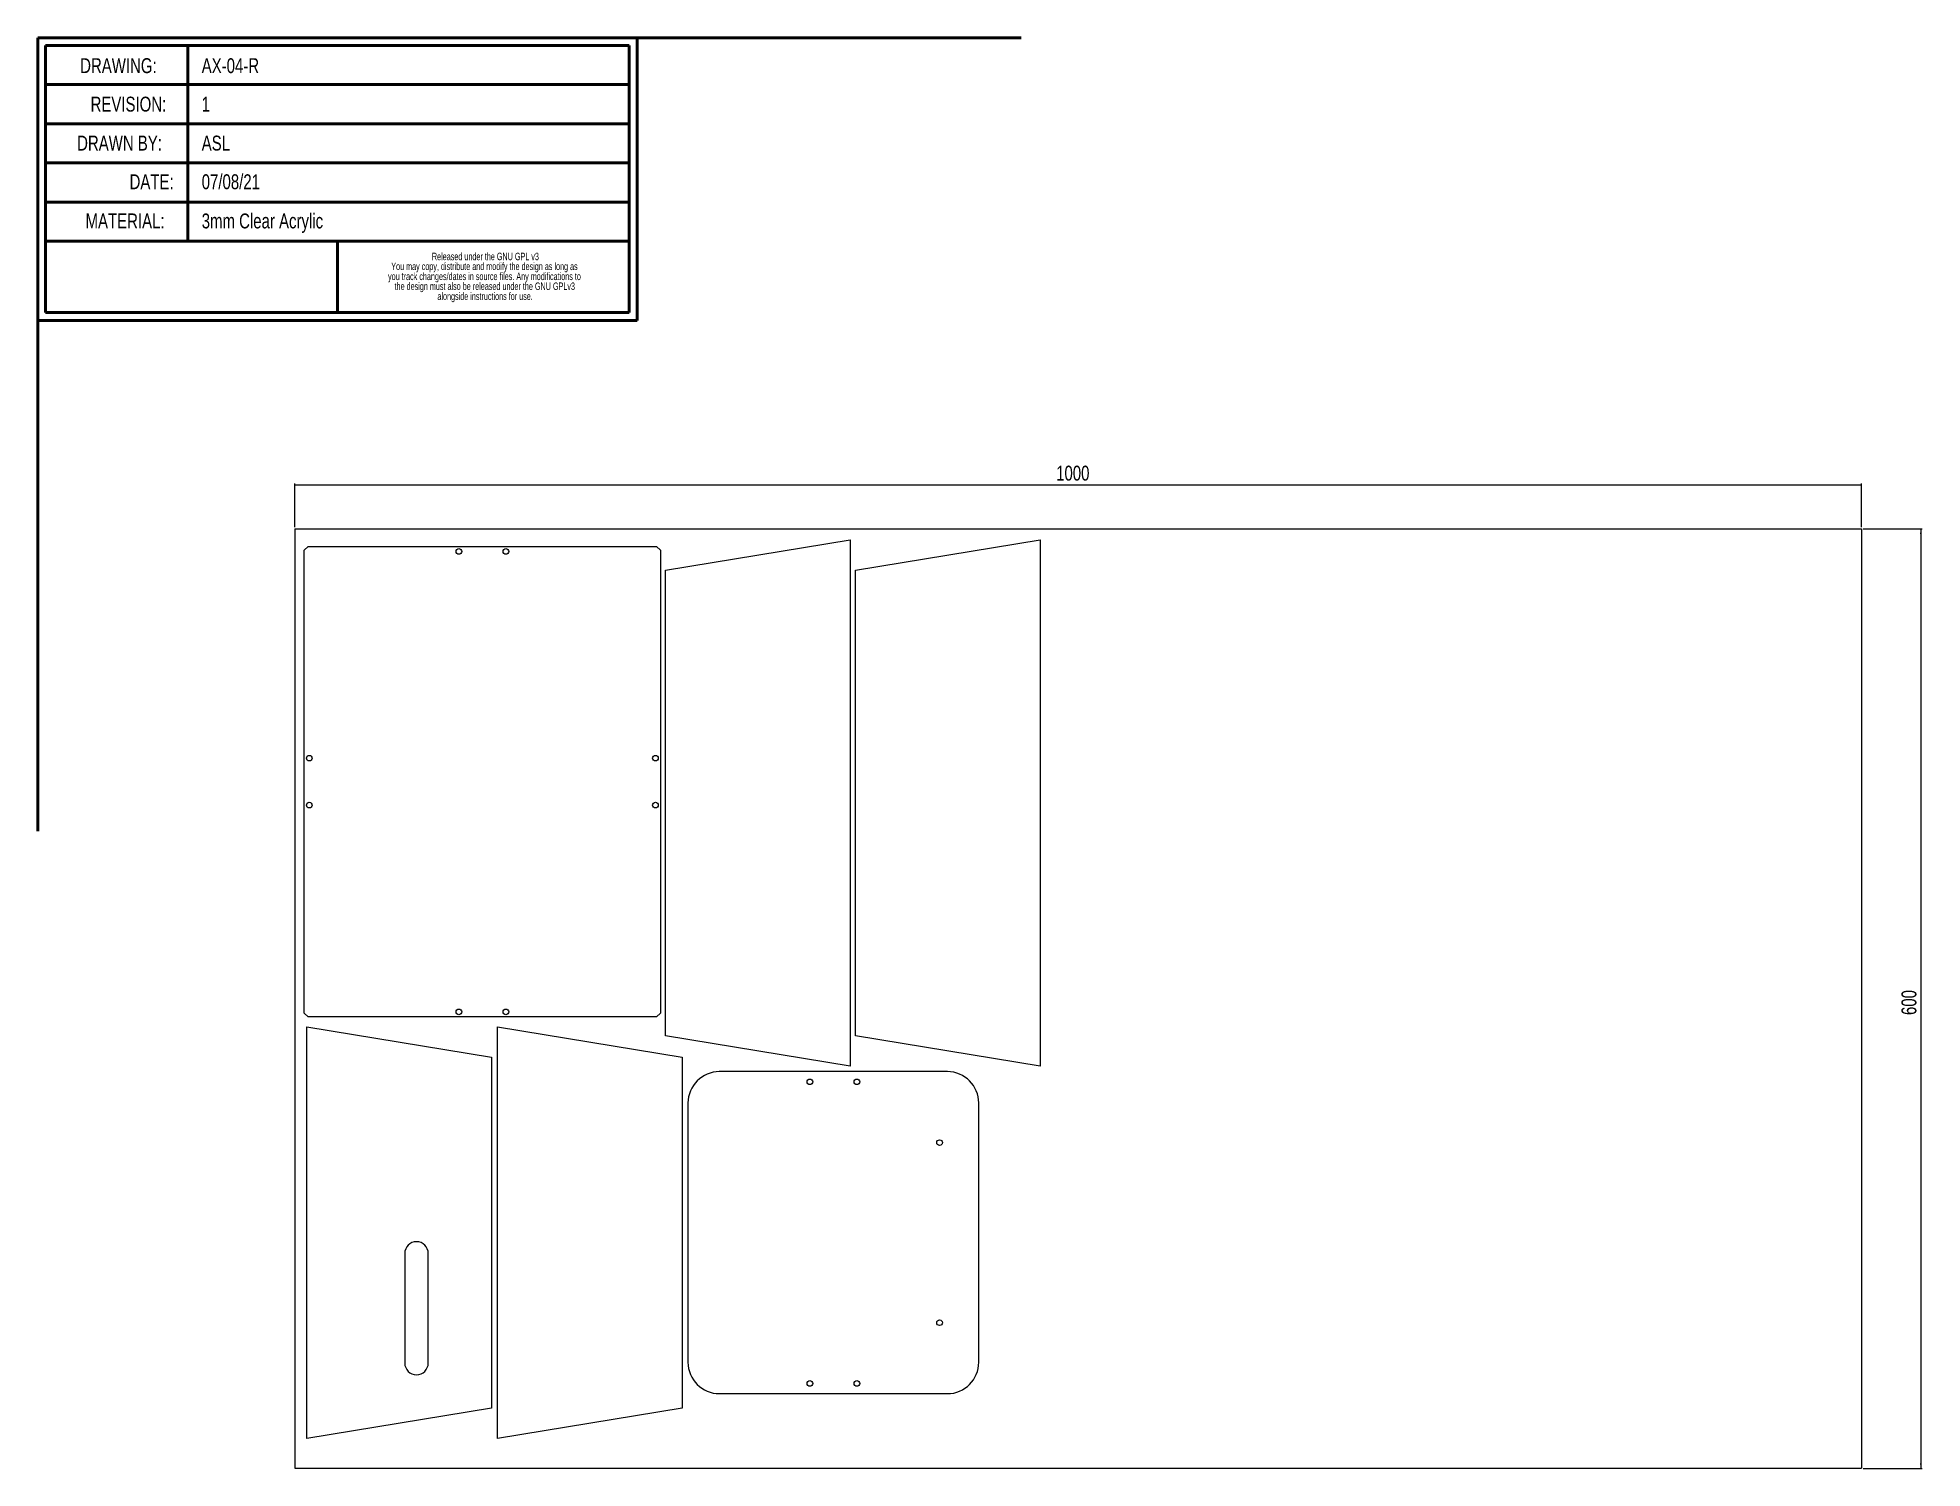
# Model space of a CAD drawing. Header units: millimetres. Extents: x 1 to 1204, y -734 to 180.
import ezdxf

# ---------------------------------------------------------------- set-up
doc = ezdxf.new("R2010")
doc.units = ezdxf.units.MM
doc.layers.add('FORMAT', color=7, linetype='Continuous')
doc.layers.add('SHEET', color=150, linetype='Continuous')
doc.styles.add('SLDTEXTSTYLE0', font='TXT', dxfattribs={"width": 0.75})
doc.styles.add('SLDTEXTSTYLE1', font='TXT', dxfattribs={"width": 0.7})
doc.dimstyles.new('SLDDIMSTYLE0', dxfattribs={"dimtxt": 9.525, "dimasz": 3.302, "dimexe": 0, "dimexo": 0.0625, "dimgap": 2.38125, "dimtad": 1, "dimrnd": 1e-09, "dimzin": 12, "dimdsep": 46, "dimtxsty": 'SLDTEXTSTYLE0', "dimsah": 1, "dimcen": 0.09, "dimadec": 0, "dimazin": 3, "dimtfac": 1, "dimtofl": 0, "dimtmove": 0, "dimatfit": 3, "dimfxl": 1, "dimfrac": 2, "dimtolj": 1, "dimtzin": 12, "dimarcsym": 0})

# ---------------------------------------------------------------- blocks, each defined once
blk = doc.blocks.new('_D')
at = {"layer": 'SHEET'}
for p, q in [((164.8, -132.6), (164.8, -104.6)), ((164.8, -105.6), (1164.8, -105.6)), ((1164.8, -132.6), (1164.8, -104.6))]:
    blk.add_line(p, q, dxfattribs=at)
for points in [[(164.8, -105.6), (168.1, -106.1), (168.1, -105.1)], [(1164.8, -105.6), (1161.5, -105.1), (1161.5, -106.1)]]:
    blk.add_solid(points, dxfattribs=at)
at = {"layer": 'SHEET', "insert": (650.7, -93.3), "char_height": 9.53, "attachment_point": 1, "style": 'SLDTEXTSTYLE0'}
blk.add_mtext('1000', dxfattribs=at)
blk = doc.blocks.new('_D_1')
at = {"layer": 'SHEET'}
for p, q in [((1165.8, -133.6), (1203.6, -133.6)), ((1202.6, -133.6), (1202.6, -733.6)), ((1165.8, -733.6), (1203.6, -733.6))]:
    blk.add_line(p, q, dxfattribs=at)
for points in [[(1202.6, -133.6), (1202.1, -136.9), (1203.1, -136.9)], [(1202.6, -733.6), (1203.1, -730.3), (1202.1, -730.3)]]:
    blk.add_solid(points, dxfattribs=at)
at = {"layer": 'SHEET', "insert": (1190.3, -444.1), "char_height": 9.53, "attachment_point": 1, "rotation": 90, "style": 'SLDTEXTSTYLE0'}
blk.add_mtext('600', dxfattribs=at)
blk = doc.blocks.new('SW_NOTE_0')
at = {"layer": 'FORMAT', "color": 0, "char_height": 4.763, "attachment_point": 2, "style": 'SLDTEXTSTYLE1'}
for s, insert in [('You may copy, distribute and modify the design as long as', (41.2, -0.2)), ('Released under the GNU GPL v3', (41.8, 6.1)), ('you track changes/dates in source files. Any modifications to', (41.2, -6.6)), ('the design must also be released under the GNU GPLv3', (41.4, -12.9)), ('alongside instructions for use.', (41.6, -19.3))]:
    blk.add_mtext(s, dxfattribs=dict(at, insert=insert))

msp = doc.modelspace()

# ---------------------------------------------------------------- linework, layer by layer
at = {"color": 7, "linetype": 'Continuous', "lineweight": 25}
for p, q in [((401.377, -160.081), (519.313, -140.693)), ((519.313, -140.693), (519.313, -476.693)), ((522.557, -160.081), (640.493, -140.693)), ((640.493, -140.693), (640.493, -476.693)), ((170.732, -147.344), (173.21, -144.866)), ((170.732, -442.811), (170.732, -147.344)), ((173.21, -144.866), (395.676, -144.866)), ((395.676, -144.866), (398.155, -147.344)), ((398.155, -147.344), (398.155, -442.811)), ((401.377, -457.304), (401.377, -160.081)), ((522.557, -457.304), (522.557, -160.081)), ((173.21, -445.289), (170.732, -442.811)), ((398.155, -442.811), (395.676, -445.289)), ((172.393, -714.565), (172.393, -451.565)), ((172.393, -451.565), (290.329, -470.954)), ((395.676, -445.289), (173.21, -445.289)), ((294.092, -714.565), (294.092, -451.565)), ((294.092, -451.565), (412.027, -470.954)), ((519.313, -476.693), (401.377, -457.304)), ((640.493, -476.693), (522.557, -457.304)), ((290.329, -470.954), (290.329, -695.177)), ((412.027, -470.954), (412.027, -695.177)), ((581.298, -480.265), (435.698, -480.265)), ((415.698, -500.265), (415.698, -665.865)), ((601.298, -665.865), (601.298, -500.265)), ((234.893, -596.359), (234.893, -666.359)), ((249.893, -666.359), (249.893, -596.359)), ((290.329, -695.177), (172.393, -714.565)), ((412.027, -695.177), (294.092, -714.565)), ((435.698, -685.865), (581.298, -685.865))]:
    msp.add_line(p, q, dxfattribs=at)
for centre in [(269.443, -148.078), (299.443, -148.078), (173.943, -280.078), (394.943, -280.078), (173.943, -310.078), (394.943, -310.078), (269.443, -442.078), (299.443, -442.078), (493.498, -486.765), (523.498, -486.765), (576.298, -525.565), (576.298, -640.565), (493.498, -679.365), (523.498, -679.365)]:
    msp.add_circle(centre, 1.8, dxfattribs=at)
for centre, radius, start, end in [((435.698, -500.265), 20, 90, 180), ((581.298, -500.265), 20, 0, 90), ((242.393, -596.359), 7.5, 0, 180), ((242.393, -666.359), 7.5, 180, 0), ((435.698, -665.865), 20, 180, 270), ((581.298, -665.865), 20, 270, 0)]:
    msp.add_arc(centre, radius, start, end, dxfattribs=at)
at = {"layer": 'FORMAT', "linetype": 'Continuous', "lineweight": 50}
for p, q in [((0.582, -0.567), (0.582, 180)), ((0.582, 180), (383.169, 180)), ((5.582, 175), (378.169, 175)), ((5.582, 4.433), (5.582, 175)), ((5.582, 175), (5.582, 160)), ((378.169, 4.433), (378.169, 175)), ((383.169, -0.567), (383.169, 180)), ((383.169, 180), (628.317, 180)), ((5.582, 150), (378.169, 150)), ((5.582, 125), (378.169, 125)), ((5.582, 100), (378.169, 100)), ((5.582, 75), (378.169, 75)), ((5.582, 50), (378.169, 50)), ((378.169, 25), (378.169, 4.433)), ((5.582, 4.433), (378.169, 4.433)), ((0.582, -0.567), (383.169, -0.567)), ((0.582, -326.681), (0.582, -0.567))]:
    msp.add_line(p, q, dxfattribs=at)
at = {"layer": 'FORMAT', "lineweight": 50}
for p, q in [((5.582, 175), (45.582, 175)), ((96.526, 175), (96.526, 50)), ((191.876, 50), (191.876, 4.433))]:
    msp.add_line(p, q, dxfattribs=at)
at = {"layer": 'SHEET'}
for p, q in [((164.824, -133.554), (1164.824, -133.554)), ((164.824, -133.554), (164.824, -733.554)), ((1164.824, -133.554), (1164.824, -733.554)), ((164.824, -733.554), (1164.824, -733.554))]:
    msp.add_line(p, q, dxfattribs=at)

# ---------------------------------------------------------------- block references
at = {"layer": 'FORMAT'}
msp.add_blockref('SW_NOTE_0', (244.576, 36.57), dxfattribs=at)

# ---------------------------------------------------------------- texts
at = {"layer": 'FORMAT', "char_height": 9.525, "attachment_point": 1, "style": 'SLDTEXTSTYLE0'}
for s, insert in [('DRAWING:', (27.696, 166.893)), ('AX-04-R', (105.283, 166.893)), ('REVISION:', (34.338, 142.327)), ('1', (105.283, 142.327)), ('DRAWN BY:', (25.753, 117.45)), ('ASL', (105.283, 117.45)), ('DATE:', (59.227, 92.766)), ('07/08/21', (105.283, 92.766)), ('MATERIAL:', (31.146, 67.73)), ('3mm Clear Acrylic', (105.283, 67.73))]:
    msp.add_mtext(s, dxfattribs=dict(at, insert=insert))

# ---------------------------------------------------------------- dimensions: what is measured, and where the dimension line sits
at = {"layer": 'SHEET'}
dim = msp.add_linear_dim(base=(1164.824, -105.566), p1=(164.824, -133.554), p2=(1164.824, -133.554), dimstyle='SLDDIMSTYLE0', dxfattribs=at)
dim.commit()
dim.dimension.update_dxf_attribs({"geometry": '_D', "text_midpoint": (664.824, -105.566), "dimtype": 160})
dim = msp.add_linear_dim(base=(1202.606, -733.554), p1=(1164.824, -133.554), p2=(1164.824, -733.554), angle=90, dimstyle='SLDDIMSTYLE0', dxfattribs=at)
dim.commit()
dim.dimension.update_dxf_attribs({"geometry": '_D_1', "text_midpoint": (1202.606, -433.554), "dimtype": 160})

doc.saveas('drawing.dxf')
